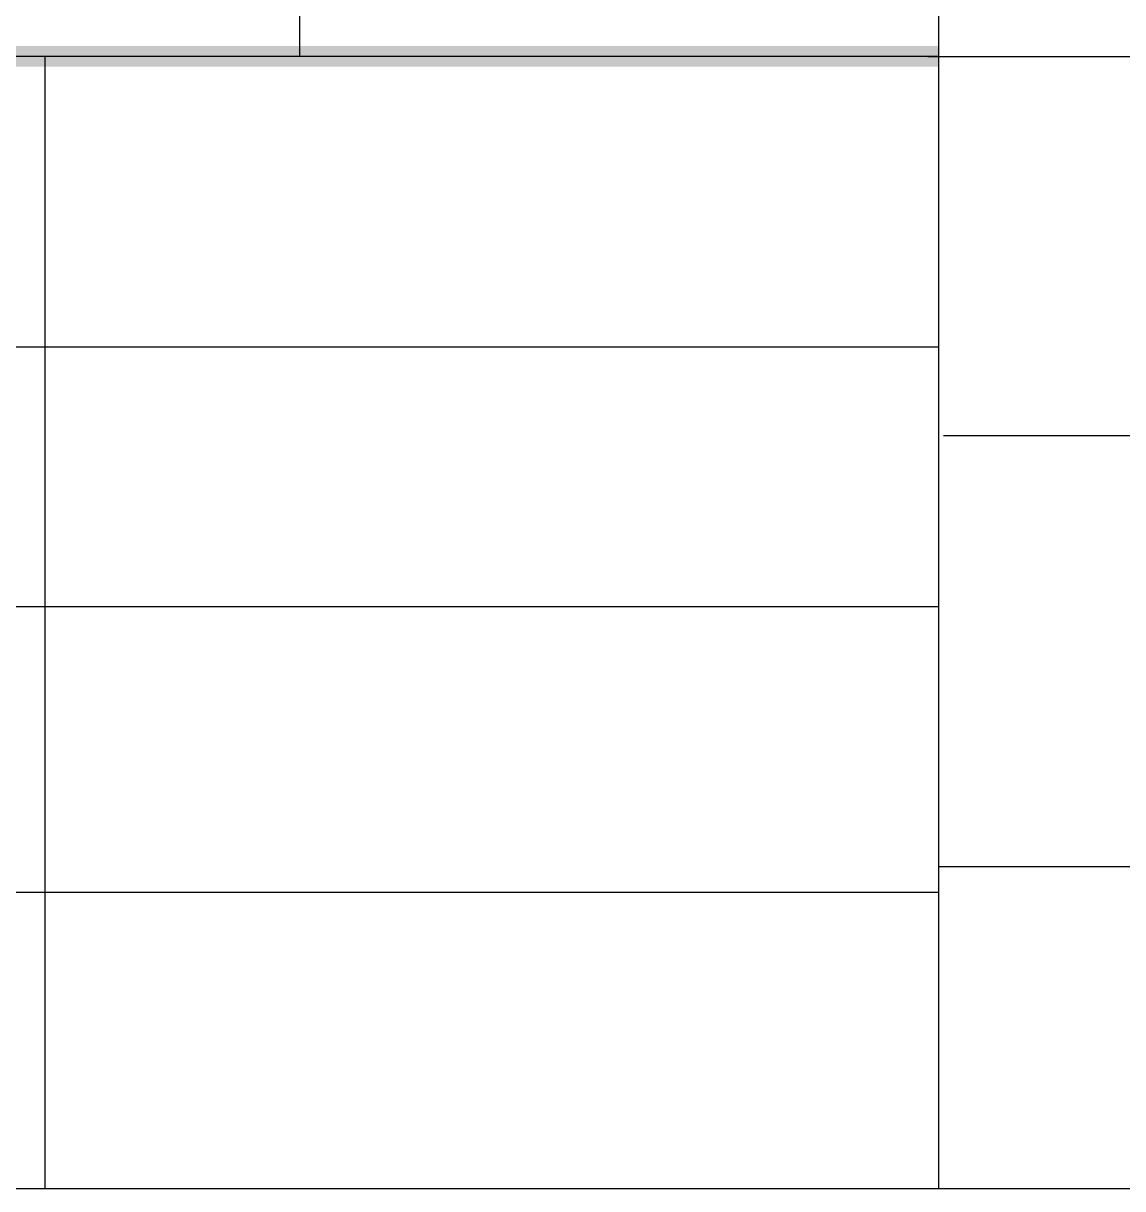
# Model space of a CAD drawing. Header units: millimetres. Extents: x 20 to 821, y 1 to 1134.
# Drawn here: x 657.32 to 695.43, y 0.5 to 40.89 of the extents above; entities that cross this region are included whole.
import ezdxf

# ---------------------------------------------------------------- set-up
doc = ezdxf.new("R2010")
doc.units = ezdxf.units.MM
doc.layers.add('1', color=7, linetype='Continuous')

msp = doc.modelspace()

# ---------------------------------------------------------------- hatches: boundary and pattern name
h = msp.add_hatch(color=0)
h.dxf.hatch_style = 2
h.paths.add_polyline_path([(557.46, 40.101732), (557.46, 39.381732), (689.04, 40.101732)])
h = msp.add_hatch(color=0)
h.dxf.hatch_style = 2
h.paths.add_polyline_path([(557.46, 39.381732), (689.04, 40.101732), (689.04, 39.381732)])

# ---------------------------------------------------------------- linework, layer by layer
at = {"layer": '1', "color": 0, "lineweight": 25}
for points in [[(20.16, 1133.601732), (821.16, 1133.601732), (821.16, 0.501732), (20.16, 0.501732), (20.16, 1133.601732)], [(666.9, 39.741732), (666.9, 78.261732)], [(689.04, 78.261732), (689.04, 0.501732)], [(689.04, 39.741732), (557.64, 39.741732)], [(658.08, 0.501732), (658.08, 39.741732)], [(688.68, 39.741732), (757.44, 39.741732)], [(689.04, 29.661732), (557.64, 29.661732)], [(689.22, 26.601732), (757.8, 26.601732)], [(689.04, 20.661732), (557.64, 20.661732)], [(689.04, 11.661732), (757.44, 11.661732)], [(689.04, 10.761732), (557.64, 10.761732)]]:
    msp.add_lwpolyline(points, dxfattribs=at)

doc.saveas('drawing.dxf')
